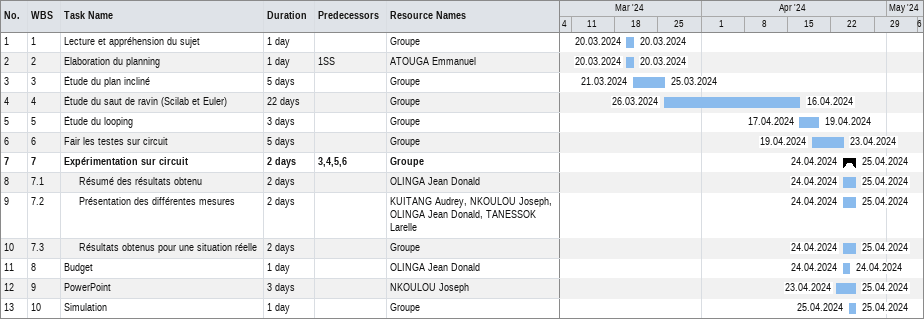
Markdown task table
| ID | WBS | Task | Duration | Start | Finish | Predecessors | Resources |
|---|---|---|---|---|---|---|---|
| 1 | 1 | Lecture et appréhension du sujet | 1d | 2024-03-20 | 2024-03-20 |  | Groupe |
| 2 | 2 | Elaboration du planning | 1d | 2024-03-20 | 2024-03-20 | 1SS | ATOUGA Emmanuel |
| 3 | 3 | Étude du plan incliné | 5d | 2024-03-21 | 2024-03-25 |  | Groupe |
| 4 | 4 | Étude du saut de ravin (Scilab et Euler) | 22d | 2024-03-26 | 2024-04-16 |  | Groupe |
| 5 | 5 | Étude du looping | 3d | 2024-04-17 | 2024-04-19 |  | Groupe |
| 6 | 6 | Fair les testes sur circuit | 5d | 2024-04-19 | 2024-04-23 |  | Groupe |
| 7 | 7 | **Expérimentation sur circuit** | 2d | 2024-04-24 | 2024-04-25 | 3, 4, 5, 6 | Groupe |
| 8 | 7.1 | Résumé des résultats obtenu | 2d | 2024-04-24 | 2024-04-25 |  | OLINGA Jean Donald |
| 9 | 7.2 | Présentation des différentes mesures | 2d | 2024-04-24 | 2024-04-25 |  | KUITANG Audrey, NKOULOU Joseph, OLINGA Jean Donald, TANESSOK Larelle |
| 10 | 7.3 | Résultats obtenus pour une situation réelle | 2d | 2024-04-24 | 2024-04-25 |  | Groupe |
| 11 | 8 | Budget | 1d | 2024-04-24 | 2024-04-24 |  | OLINGA Jean Donald |
| 12 | 9 | PowerPoint | 3d | 2024-04-23 | 2024-04-25 |  | NKOULOU Joseph |
| 13 | 10 | Simulation | 1d | 2024-04-25 | 2024-04-25 |  | Groupe |
